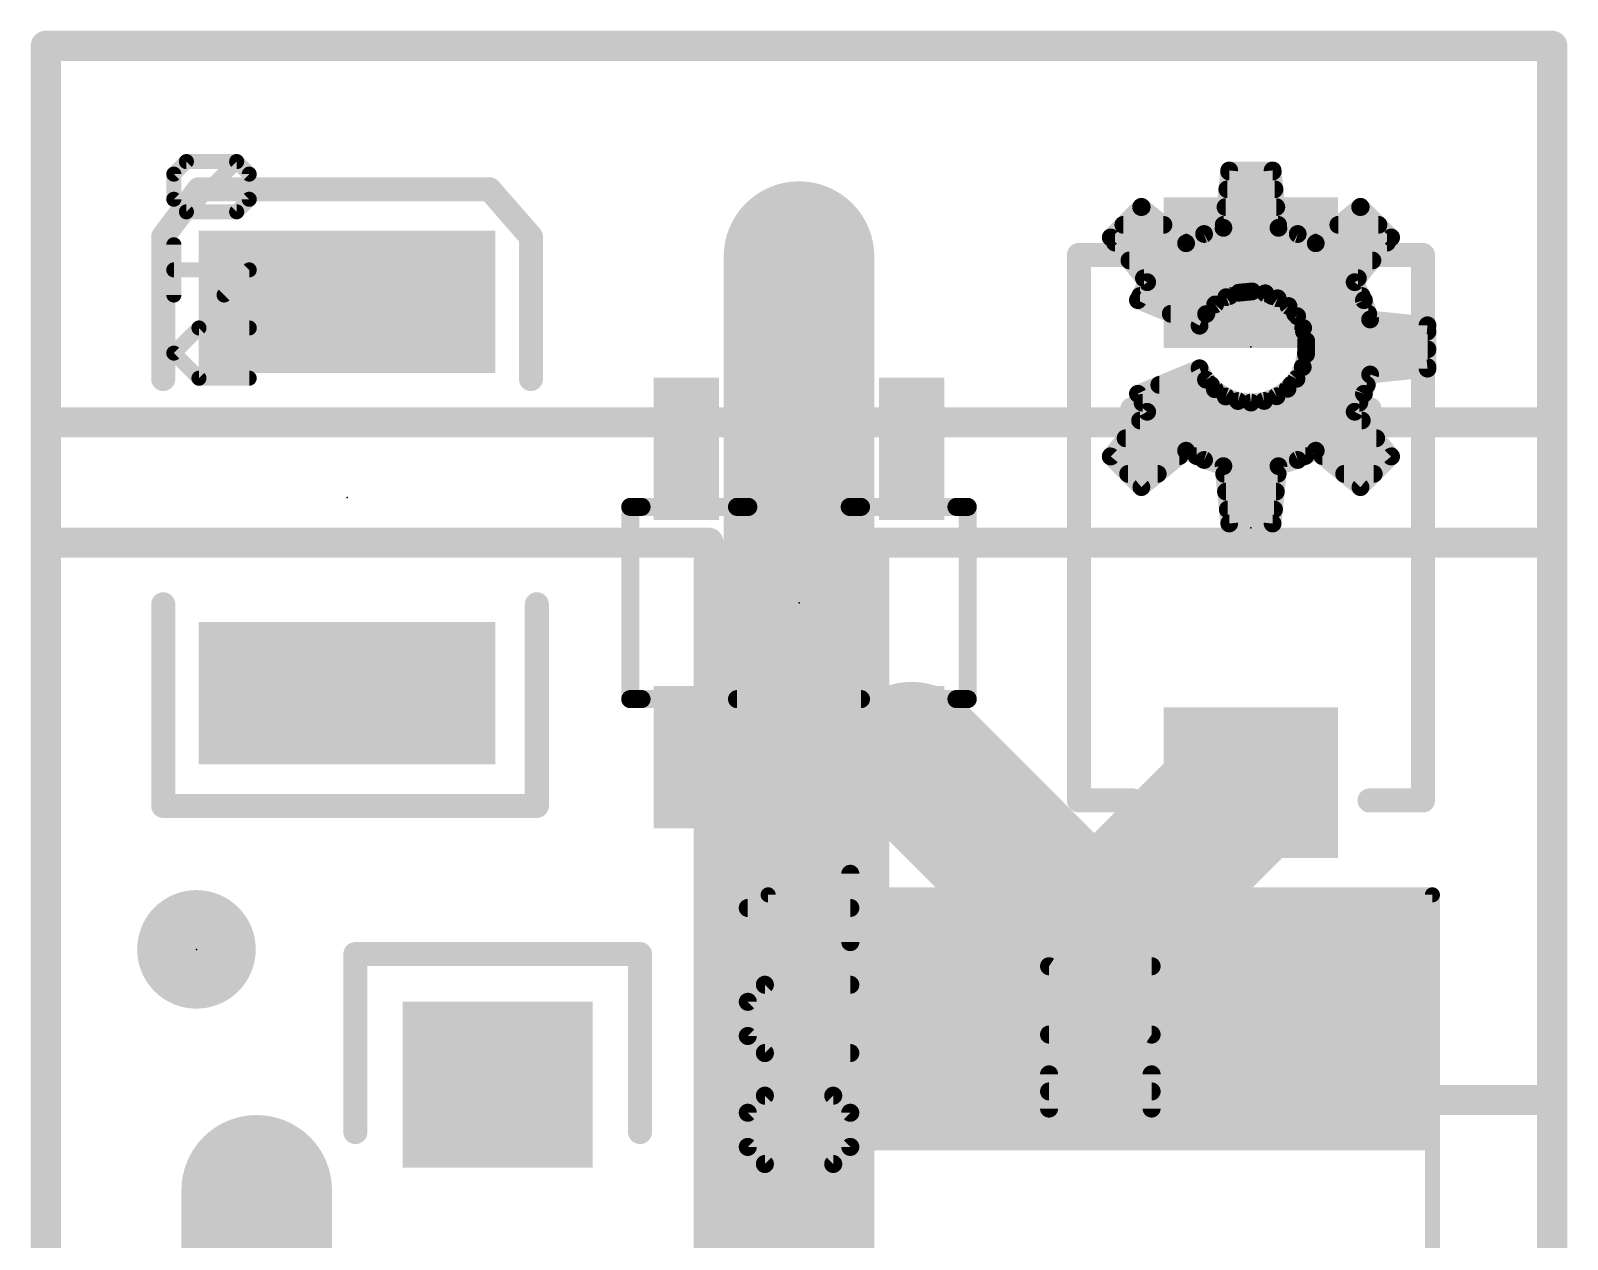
# Model space of a CAD drawing. Extents: x -119 to 13, y -18 to 17.
# Drawn here: x -0.13 to 12.83, y 6.45 to 16.64 of the extents above; entities that cross this region are included whole.
import ezdxf

# ---------------------------------------------------------------- set-up
doc = ezdxf.new("R2010")
doc.units = 0
for name, color, linetype in [('1', 12, 'CONTINUOUS'), ('16', 132, 'CONTINUOUS'), ('18', 110, 'CONTINUOUS'), ('20', 53, 'CONTINUOUS'), ('21', 53, 'CONTINUOUS'), ('22', 53, 'CONTINUOUS'), ('23', 53, 'CONTINUOUS'), ('24', 53, 'CONTINUOUS'), ('51', 53, 'CONTINUOUS')]:
    doc.layers.add(name, color=color, linetype=linetype)

# ---------------------------------------------------------------- blocks, each defined once
blk = doc.blocks.new('RECT')
blk.add_solid([(-0.5, -0.5), (0.5, -0.5), (-0.5, 0.5), (0.5, 0.5)])
blk = doc.blocks.new('PIE')
at = {"const_width": 0.5}
blk.add_lwpolyline([(0, -0.25, 1), (0, 0.25, 1), (0, -0.25)], format="xyb", dxfattribs=at)
blk = doc.blocks.new('ROUNDV')
at = {"const_width": 0.5}
blk.add_lwpolyline([(0, -0.25, 1), (0, 0.25, 1), (0, -0.25)], format="xyb", dxfattribs=at)

msp = doc.modelspace()

# ---------------------------------------------------------------- linework, layer by layer
at = {"layer": '1'}
for points, const_width in [([(12.7, 16.51), (0, 16.51)], 0.254), ([(0, 16.51), (0, 13.335)], 0.254), ([(12.7, 13.335), (12.7, 16.51)], 0.254), ([(0, 13.335), (12.7, 13.335)], 0.254), ([(0, 12.319), (5.588, 12.319)], 0.254), ([(0, 0.254), (0, 12.319)], 0.254), ([(5.588, 12.319), (5.588, 0.254)], 0.254), ([(6.985, 12.319), (12.7, 12.319)], 0.254), ([(6.985, 7.62), (6.985, 12.319)], 0.254), ([(12.7, 12.319), (12.7, 7.62)], 0.254), ([(8.89, 8.9209), (7.3, 10.5109)], 1.27), ([(8.89, 9.026), (10.16, 10.296)], 1.27), ([(8.89, 8.27), (8.89, 9.026)], 1.27), ([(8.89, 8.27), (8.89, 8.9209)], 1.27), ([(12.7, 7.62), (6.985, 7.62)], 0.254), ([(1.778, 2.032), (1.778, 6.858)], 1.27)]:
    msp.add_lwpolyline(points, dxfattribs=dict(at, const_width=const_width))
for points, const_width in [([(0, 16.5735, 1), (0, 16.4465)], 0.127), ([(0.0635, 16.51, 1), (-0.0635, 16.51)], 0.127), ([(12.7635, 16.51, 1), (12.6365, 16.51)], 0.127), ([(12.7, 16.4465, 1), (12.7, 16.5735)], 0.127), ([(0, 13.3985, 1), (0, 13.2715)], 0.127), ([(-0.0635, 13.335, 1), (0.0635, 13.335)], 0.127), ([(12.6365, 13.335, 1), (12.7635, 13.335)], 0.127), ([(12.7, 13.2715, 1), (12.7, 13.3985)], 0.127), ([(0, 12.3825, 1), (0, 12.2555)], 0.127), ([(0.0635, 12.319, 1), (-0.0635, 12.319)], 0.127), ([(5.6515, 12.319, 1), (5.5245, 12.319)], 0.127), ([(5.588, 12.2555, 1), (5.588, 12.3825)], 0.127), ([(6.985, 12.3825, 1), (6.985, 12.2555)], 0.127), ([(7.0485, 12.319, 1), (6.9215, 12.319)], 0.127), ([(12.7635, 12.319, 1), (12.6365, 12.319)], 0.127), ([(12.7, 12.2555, 1), (12.7, 12.3825)], 0.127), ([(7.5245, 10.7354, 1), (7.0755, 10.2864)], 0.635), ([(10.3845, 10.0715, 1), (9.9355, 10.5205)], 0.635), ([(9.2075, 9.026, 1), (8.5725, 9.026)], 0.635), ([(8.6655, 9.2505, 1), (9.1145, 8.8015)], 0.635), ([(9.2075, 8.9209, 1), (8.5725, 8.9209)], 0.635), ([(8.6655, 8.6964, 1), (9.1145, 9.1454)], 0.635), ([(8.5725, 8.27, 1), (9.2075, 8.27)], 0.635), ([(8.5725, 8.27, 1), (9.2075, 8.27)], 0.635), ([(6.985, 7.6835, 1), (6.985, 7.5565)], 0.127), ([(6.9215, 7.62, 1), (7.0485, 7.62)], 0.127), ([(12.6365, 7.62, 1), (12.7635, 7.62)], 0.127), ([(12.7, 7.5565, 1), (12.7, 7.6835)], 0.127), ([(2.0955, 6.858, 1), (1.4605, 6.858)], 0.635)]:
    msp.add_lwpolyline(points, format="xyb", dxfattribs=dict(at, const_width=const_width))
at = {"layer": '16'}
for points, const_width in [([(0, 0), (0, 16.51)], 0.254), ([(0, 16.51), (12.7, 16.51)], 0.254), ([(12.7, 16.51), (12.7, 0)], 0.254), ([(1.1854, 15.5335), (1.0795, 15.4276)], 0.127), ([(1.6091, 15.5335), (1.1854, 15.5335)], 0.127), ([(1.1854, 15.1099), (1.6091, 15.5335)], 0.127), ([(1.715, 15.4276), (1.6091, 15.5335)], 0.127), ([(1.0795, 15.4276), (1.0795, 15.2158)], 0.127), ([(1.715, 15.2158), (1.715, 15.4276)], 0.127), ([(6.35, 1.27), (6.35, 14.732)], 1.27), ([(1.0795, 15.2158), (1.1854, 15.1099)], 0.127), ([(1.1854, 15.1099), (1.6091, 15.1099)], 0.127), ([(1.6091, 15.1099), (1.715, 15.2158)], 0.127), ([(1.0795, 14.4082), (1.0795, 14.8319)], 0.127), ([(1.715, 14.6201), (1.0795, 14.6201)], 0.127), ([(1.5032, 14.4082), (1.715, 14.6201)], 0.127), ([(1.0795, 13.9184), (1.2913, 14.1303)], 0.127), ([(1.2913, 14.1303), (1.715, 14.1303)], 0.127), ([(1.2913, 13.7066), (1.0795, 13.9184)], 0.127), ([(1.715, 13.7066), (1.2913, 13.7066)], 0.127)]:
    msp.add_lwpolyline(points, dxfattribs=dict(at, const_width=const_width))
for points, const_width in [([(0.0635, 16.51, 1), (-0.0635, 16.51)], 0.127), ([(0, 16.5735, 1), (0, 16.4465)], 0.127), ([(12.7635, 16.51, 1), (12.6365, 16.51)], 0.127), ([(12.7, 16.4465, 1), (12.7, 16.5735)], 0.127), ([(1.1854, 15.5653, 1), (1.1854, 15.5018)], 0.0635), ([(1.2079, 15.5111, 1), (1.163, 15.556)], 0.0635), ([(1.6316, 15.556, 1), (1.5867, 15.5111)], 0.0635), ([(1.6316, 15.5111, 1), (1.5867, 15.556)], 0.0635), ([(1.6091, 15.5018, 1), (1.6091, 15.5653)], 0.0635), ([(1.057, 15.4501, 1), (1.102, 15.4052)], 0.0635), ([(1.1113, 15.4276, 1), (1.0478, 15.4276)], 0.0635), ([(1.7468, 15.4276, 1), (1.6833, 15.4276)], 0.0635), ([(1.6926, 15.4052, 1), (1.7375, 15.4501)], 0.0635), ([(6.6675, 14.732, 1), (6.0325, 14.732)], 0.635), ([(1.102, 15.2382, 1), (1.057, 15.1933)], 0.0635), ([(1.0478, 15.2158, 1), (1.1113, 15.2158)], 0.0635), ([(1.1854, 15.1416, 1), (1.1854, 15.0781)], 0.0635), ([(1.163, 15.1323, 1), (1.2079, 15.0874)], 0.0635), ([(1.163, 15.0874, 1), (1.2079, 15.1323)], 0.0635), ([(1.5867, 15.1323, 1), (1.6316, 15.0874)], 0.0635), ([(1.6091, 15.0781, 1), (1.6091, 15.1416)], 0.0635), ([(1.6833, 15.2158, 1), (1.7468, 15.2158)], 0.0635), ([(1.7375, 15.1933, 1), (1.6926, 15.2382)], 0.0635), ([(1.1113, 14.8319, 1), (1.0478, 14.8319)], 0.0635), ([(1.0795, 14.6518, 1), (1.0795, 14.5883)], 0.0635), ([(1.7375, 14.5976, 1), (1.6926, 14.6425)], 0.0635), ([(1.715, 14.5883, 1), (1.715, 14.6518)], 0.0635), ([(1.0478, 14.4082, 1), (1.1113, 14.4082)], 0.0635), ([(1.4807, 14.4307, 1), (1.5256, 14.3858)], 0.0635), ([(1.2913, 14.162, 1), (1.2913, 14.0985)], 0.0635), ([(1.3138, 14.1078, 1), (1.2689, 14.1527)], 0.0635), ([(1.715, 14.0985, 1), (1.715, 14.162)], 0.0635), ([(1.102, 13.9409, 1), (1.057, 13.896)], 0.0635), ([(1.057, 13.9409, 1), (1.102, 13.896)], 0.0635), ([(1.2913, 13.7383, 1), (1.2913, 13.6748)], 0.0635), ([(1.2689, 13.6841, 1), (1.3138, 13.729)], 0.0635), ([(1.715, 13.6748, 1), (1.715, 13.7383)], 0.0635)]:
    msp.add_lwpolyline(points, format="xyb", dxfattribs=dict(at, const_width=const_width))
at = {"layer": '20', "const_width": 0.254}
for points in [[(12.7, 16.51), (0, 16.51)], [(0, 16.51), (0, 0)], [(12.7, 0), (12.7, 16.51)]]:
    msp.add_lwpolyline(points, dxfattribs=at)
at = {"layer": '20', "const_width": 0.127}
for points in [[(0, 16.5735, 1), (0, 16.4465)], [(0.0635, 16.51, 1), (-0.0635, 16.51)], [(12.7635, 16.51, 1), (12.6365, 16.51)], [(12.7, 16.4465, 1), (12.7, 16.5735)]]:
    msp.add_lwpolyline(points, format="xyb", dxfattribs=at)
at = {"layer": '21'}
for points, const_width in [([(1.29, 15.3), (0.99, 14.9)], 0.2032), ([(3.74, 15.3), (1.29, 15.3)], 0.2032), ([(4.09, 14.9), (3.74, 15.3)], 0.2032), ([(0.99, 14.9), (0.99, 13.7)], 0.2032), ([(4.09, 13.7), (4.09, 14.9)], 0.2032), ([(8.71, 10.146), (8.71, 14.746)], 0.2032), ([(8.71, 14.746), (9.16, 14.746)], 0.2032), ([(11.16, 14.746), (11.61, 14.746)], 0.2032), ([(11.61, 14.746), (11.61, 10.146)], 0.2032), ([(9.16, 13.446), (11.16, 13.446)], 0.2032), ([(4.9276, 11.0006), (4.9276, 12.6214)], 0.1524), ([(4.9276, 12.6214), (5.0224, 12.6214)], 0.1524), ([(5.8276, 12.6214), (5.9224, 12.6214)], 0.1524), ([(6.7776, 12.6214), (6.8724, 12.6214)], 0.1524), ([(7.6776, 12.6214), (7.7724, 12.6214)], 0.1524), ([(7.7724, 12.6214), (7.7724, 11.0006)], 0.1524), ([(0.99, 10.1), (0.99, 11.8)], 0.2032), ([(4.14, 11.8), (4.14, 10.1)], 0.2032), ([(5.0224, 11.0006), (4.9276, 11.0006)], 0.1524), ([(6.8724, 11.0006), (5.8276, 11.0006)], 0.1524), ([(7.7724, 11.0006), (7.6776, 11.0006)], 0.1524), ([(9.16, 10.146), (8.71, 10.146)], 0.2032), ([(11.61, 10.146), (11.16, 10.146)], 0.2032), ([(4.14, 10.1), (0.99, 10.1)], 0.2032), ([(2.61, 7.35), (2.61, 8.85)], 0.2032), ([(2.61, 8.85), (5.01, 8.85)], 0.2032), ([(5.01, 8.85), (5.01, 7.35)], 0.2032)]:
    msp.add_lwpolyline(points, dxfattribs=dict(at, const_width=const_width))
for points, const_width in [([(1.29, 15.3508, 1), (1.29, 15.2492)], 0.1016), ([(1.3306, 15.2695, 1), (1.2494, 15.3305)], 0.1016), ([(3.7782, 15.3335, 1), (3.7018, 15.2665)], 0.1016), ([(3.74, 15.2492, 1), (3.74, 15.3508)], 0.1016), ([(1.0408, 14.9, 1), (0.9392, 14.9)], 0.1016), ([(0.9494, 14.9305, 1), (1.0306, 14.8695)], 0.1016), ([(4.1408, 14.9, 1), (4.0392, 14.9)], 0.1016), ([(4.0518, 14.8665, 1), (4.1282, 14.9335)], 0.1016), ([(8.7608, 14.746, 1), (8.6592, 14.746)], 0.1016), ([(8.71, 14.7968, 1), (8.71, 14.6952)], 0.1016), ([(9.16, 14.6952, 1), (9.16, 14.7968)], 0.1016), ([(11.16, 14.7968, 1), (11.16, 14.6952)], 0.1016), ([(11.6608, 14.746, 1), (11.5592, 14.746)], 0.1016), ([(11.61, 14.6952, 1), (11.61, 14.7968)], 0.1016), ([(0.9392, 13.7, 1), (1.0408, 13.7)], 0.1016), ([(4.0392, 13.7, 1), (4.1408, 13.7)], 0.1016), ([(9.16, 13.4968, 1), (9.16, 13.3952)], 0.1016), ([(11.16, 13.3952, 1), (11.16, 13.4968)], 0.1016), ([(4.9657, 12.6214, 1), (4.8895, 12.6214)], 0.0762), ([(4.9276, 12.6595, 1), (4.9276, 12.5833)], 0.0762), ([(5.0224, 12.5833, 1), (5.0224, 12.6595)], 0.0762), ([(5.8276, 12.6595, 1), (5.8276, 12.5833)], 0.0762), ([(5.9224, 12.5833, 1), (5.9224, 12.6595)], 0.0762), ([(6.7776, 12.6595, 1), (6.7776, 12.5833)], 0.0762), ([(6.8724, 12.5833, 1), (6.8724, 12.6595)], 0.0762), ([(7.6776, 12.6595, 1), (7.6776, 12.5833)], 0.0762), ([(7.8105, 12.6214, 1), (7.7343, 12.6214)], 0.0762), ([(7.7724, 12.5833, 1), (7.7724, 12.6595)], 0.0762), ([(1.0408, 11.8, 1), (0.9392, 11.8)], 0.1016), ([(4.1908, 11.8, 1), (4.0892, 11.8)], 0.1016), ([(4.9276, 11.0387, 1), (4.9276, 10.9625)], 0.0762), ([(4.8895, 11.0006, 1), (4.9657, 11.0006)], 0.0762), ([(5.0224, 10.9625, 1), (5.0224, 11.0387)], 0.0762), ([(5.8276, 11.0387, 1), (5.8276, 10.9625)], 0.0762), ([(6.8724, 10.9625, 1), (6.8724, 11.0387)], 0.0762), ([(7.6776, 11.0387, 1), (7.6776, 10.9625)], 0.0762), ([(7.7343, 11.0006, 1), (7.8105, 11.0006)], 0.0762), ([(7.7724, 10.9625, 1), (7.7724, 11.0387)], 0.0762), ([(8.71, 10.1968, 1), (8.71, 10.0952)], 0.1016), ([(9.16, 10.0952, 1), (9.16, 10.1968)], 0.1016), ([(11.16, 10.1968, 1), (11.16, 10.0952)], 0.1016), ([(11.61, 10.0952, 1), (11.61, 10.1968)], 0.1016), ([(0.99, 10.1508, 1), (0.99, 10.0492)], 0.1016), ([(0.9392, 10.1, 1), (1.0408, 10.1)], 0.1016), ([(4.0892, 10.1, 1), (4.1908, 10.1)], 0.1016), ([(4.14, 10.0492, 1), (4.14, 10.1508)], 0.1016), ([(8.6592, 10.146, 1), (8.7608, 10.146)], 0.1016), ([(11.5592, 10.146, 1), (11.6608, 10.146)], 0.1016), ([(2.6608, 8.85, 1), (2.5592, 8.85)], 0.1016), ([(2.61, 8.9008, 1), (2.61, 8.7992)], 0.1016), ([(5.0608, 8.85, 1), (4.9592, 8.85)], 0.1016), ([(5.01, 8.7992, 1), (5.01, 8.9008)], 0.1016), ([(2.5592, 7.35, 1), (2.6608, 7.35)], 0.1016), ([(4.9592, 7.35, 1), (5.0608, 7.35)], 0.1016)]:
    msp.add_lwpolyline(points, format="xyb", dxfattribs=dict(at, const_width=const_width))
at = {"layer": '22'}
for points, const_width in [([(9.928, 14.9749), (9.9772, 15.4588)], 0.15), ([(9.9763, 15.45), (10.3437, 15.45)], 0.15), ([(9.9772, 15.4588), (10.3428, 15.4588)], 0.15), ([(10.3428, 15.4588), (10.392, 14.9749)], 0.15), ([(9.9611, 15.3), (10.3589, 15.3)], 0.15), ([(8.978, 14.8935), (9.2365, 15.152)], 0.15), ([(9.2345, 15.15), (9.239, 15.15)], 0.15), ([(9.2365, 15.152), (9.6135, 14.8446)], 0.15), ([(9.9458, 15.15), (10.3742, 15.15)], 0.15), ([(10.7065, 14.8446), (11.0835, 15.152)], 0.15), ([(11.081, 15.15), (11.0855, 15.15)], 0.15), ([(11.0835, 15.152), (11.342, 14.8935)], 0.15), ([(9.0845, 15), (9.4229, 15)], 0.15), ([(9.7653, 14.9228), (9.928, 14.9749)], 0.15), ([(9.9306, 15), (10.3894, 15)], 0.15), ([(10.392, 14.9749), (10.5547, 14.9228)], 0.15), ([(10.8971, 15), (11.2355, 15)], 0.15), ([(9.2854, 14.5165), (8.978, 14.8935)], 0.15), ([(9.0135, 14.85), (9.6069, 14.85)], 0.15), ([(9.6135, 14.8446), (9.7653, 14.9228)], 0.15), ([(9.624, 14.85), (10.696, 14.85)], 0.15), ([(10.5547, 14.9228), (10.7065, 14.8446)], 0.15), ([(10.7131, 14.85), (11.3065, 14.85)], 0.15), ([(11.342, 14.8935), (11.0346, 14.5165)], 0.15), ([(9.1358, 14.7), (11.1842, 14.7)], 0.15), ([(9.2072, 14.3647), (9.2854, 14.5165)], 0.15), ([(9.2581, 14.55), (11.0619, 14.55)], 0.15), ([(10.1702, 14.4385), (10.0585, 14.4276)], 0.15), ([(10.2813, 14.4227), (10.1702, 14.4385)], 0.15), ([(11.0346, 14.5165), (11.1128, 14.3647)], 0.15), ([(9.7269, 14.1494), (9.2072, 14.3647)], 0.15), ([(9.2254, 14.4), (9.9801, 14.4)], 0.15), ([(9.8587, 14.329), (9.782, 14.2472)], 0.15), ([(9.9527, 14.3903), (9.8587, 14.329)], 0.15), ([(10.0585, 14.4276), (9.9527, 14.3903)], 0.15), ([(10.3854, 14.3809), (10.2813, 14.4227)], 0.15), ([(10.3377, 14.4), (11.0946, 14.4)], 0.15), ([(10.4766, 14.3155), (10.3854, 14.3809)], 0.15), ([(10.5496, 14.2303), (10.4766, 14.3155)], 0.15), ([(11.1128, 14.3647), (11.1649, 14.202)], 0.15), ([(9.4841, 14.25), (9.7846, 14.25)], 0.15), ([(9.782, 14.2472), (9.7269, 14.1494)], 0.15), ([(10.5328, 14.25), (11.1495, 14.25)], 0.15), ([(10.6004, 14.1302), (10.5496, 14.2303)], 0.15), ([(11.1649, 14.202), (11.6488, 14.1528)], 0.15), ([(10.6258, 14.021), (10.6004, 14.1302)], 0.15), ([(10.6074, 14.1), (11.6488, 14.1)], 0.15), ([(11.6488, 14.1528), (11.6488, 13.7872)], 0.15), ([(10.6246, 13.9088), (10.6258, 14.021)], 0.15), ([(10.6251, 13.95), (11.6488, 13.95)], 0.15), ([(9.2072, 13.5753), (9.7269, 13.7906)], 0.15), ([(9.7269, 13.7906), (9.7807, 13.6944)], 0.15), ([(10.5439, 13.7011), (10.5968, 13.8001)], 0.15), ([(10.5967, 13.8), (11.6488, 13.8)], 0.15), ([(10.5968, 13.8001), (10.6246, 13.9088)], 0.15), ([(11.6488, 13.7872), (11.1649, 13.738)], 0.15), ([(9.7807, 13.6944), (9.8555, 13.6135)], 0.15), ([(10.469, 13.6176), (10.5439, 13.7011)], 0.15), ([(11.1649, 13.738), (11.1128, 13.5753)], 0.15), ([(9.2854, 13.4235), (9.2072, 13.5753)], 0.15), ([(9.3875, 13.65), (9.8218, 13.65)], 0.15), ([(9.8555, 13.6135), (9.9472, 13.5523)], 0.15), ([(9.9472, 13.5523), (10.0506, 13.5141)], 0.15), ([(10.2714, 13.5147), (10.3764, 13.5542)], 0.15), ([(10.3764, 13.5542), (10.469, 13.6176)], 0.15), ([(10.4981, 13.65), (11.1367, 13.65)], 0.15), ([(11.1128, 13.5753), (11.0346, 13.4235)], 0.15), ([(8.978, 13.0465), (9.2854, 13.4235)], 0.15), ([(9.246, 13.5), (11.074, 13.5)], 0.15), ([(10.0506, 13.5141), (10.16, 13.5012)], 0.15), ([(10.16, 13.5012), (10.2714, 13.5147)], 0.15), ([(11.0346, 13.4235), (11.342, 13.0465)], 0.15), ([(9.2255, 13.35), (11.0945, 13.35)], 0.15), ([(9.1032, 13.2), (11.2168, 13.2)], 0.15), ([(9.2365, 12.788), (8.978, 13.0465)], 0.15), ([(8.9809, 13.05), (9.5578, 13.05)], 0.15), ([(9.6135, 13.0954), (9.2365, 12.788)], 0.15), ([(9.7653, 13.0172), (9.6135, 13.0954)], 0.15), ([(9.7016, 13.05), (10.6184, 13.05)], 0.15), ([(9.928, 12.9651), (9.7653, 13.0172)], 0.15), ([(10.5547, 13.0172), (10.392, 12.9651)], 0.15), ([(10.7065, 13.0954), (10.5547, 13.0172)], 0.15), ([(11.0835, 12.788), (10.7065, 13.0954)], 0.15), ([(10.7622, 13.05), (11.3391, 13.05)], 0.15), ([(11.342, 13.0465), (11.0835, 12.788)], 0.15), ([(9.1245, 12.9), (9.3739, 12.9)], 0.15), ([(9.9772, 12.4812), (9.928, 12.9651)], 0.15), ([(9.9346, 12.9), (10.3854, 12.9)], 0.15), ([(10.392, 12.9651), (10.3428, 12.4812)], 0.15), ([(10.9461, 12.9), (11.1955, 12.9)], 0.15), ([(9.9499, 12.75), (10.3701, 12.75)], 0.15), ([(9.9651, 12.6), (10.3549, 12.6)], 0.15), ([(10.3428, 12.4812), (9.9772, 12.4812)], 0.15), ([(6.7825, 8.9511), (6.7825, 9.5273)], 0.1524), ([(5.9182, 9.2392), (6.7825, 9.2392)], 0.1524), ([(9.3225, 8.1715), (8.4582, 8.7477)], 0.1524), ([(8.4582, 8.7477), (9.3225, 8.7477)], 0.1524), ([(5.9182, 8.4477), (6.0623, 8.5918)], 0.1524), ([(6.0623, 8.5918), (6.7825, 8.5918)], 0.1524), ([(5.9182, 8.1596), (5.9182, 8.4477)], 0.1524), ([(6.0623, 8.0156), (5.9182, 8.1596)], 0.1524), ([(8.4582, 8.1715), (9.3225, 8.1715)], 0.1524), ([(6.7825, 8.0156), (6.0623, 8.0156)], 0.1524), ([(8.4582, 7.5478), (8.4582, 7.8359)], 0.1524), ([(9.3225, 7.5478), (9.3225, 7.8359)], 0.1524), ([(5.9182, 7.5122), (6.0623, 7.6563)], 0.1524), ([(6.0623, 7.6563), (6.6385, 7.6563)], 0.1524), ([(6.6385, 7.6563), (6.7825, 7.5122)], 0.1524), ([(8.4582, 7.6919), (9.3225, 7.6919)], 0.1524), ([(5.9182, 7.2241), (5.9182, 7.5122)], 0.1524), ([(6.7825, 7.5122), (6.7825, 7.2241)], 0.1524), ([(6.0623, 7.08), (5.9182, 7.2241)], 0.1524), ([(6.7825, 7.2241), (6.6385, 7.08)], 0.1524), ([(6.6385, 7.08), (6.0623, 7.08)], 0.1524)]:
    msp.add_lwpolyline(points, dxfattribs=dict(at, const_width=const_width))
for points, const_width in [([(9.9763, 15.4875, 1), (9.9763, 15.4125)], 0.075), ([(9.9772, 15.4963, 1), (9.9772, 15.4213)], 0.075), ([(10.0145, 15.455, 1), (9.9399, 15.4626)], 0.075), ([(10.3801, 15.4626, 1), (10.3055, 15.455)], 0.075), ([(10.3428, 15.4213, 1), (10.3428, 15.4963)], 0.075), ([(10.3437, 15.4125, 1), (10.3437, 15.4875)], 0.075), ([(9.9611, 15.3375, 1), (9.9611, 15.2625)], 0.075), ([(10.3589, 15.2625, 1), (10.3589, 15.3375)], 0.075), ([(9.2345, 15.1875, 1), (9.2345, 15.1125)], 0.075), ([(9.2602, 15.1811, 1), (9.2128, 15.1229)], 0.075), ([(9.263, 15.1255, 1), (9.21, 15.1785)], 0.075), ([(9.239, 15.1125, 1), (9.239, 15.1875)], 0.075), ([(9.9458, 15.1875, 1), (9.9458, 15.1125)], 0.075), ([(10.3742, 15.1125, 1), (10.3742, 15.1875)], 0.075), ([(11.081, 15.1875, 1), (11.081, 15.1125)], 0.075), ([(11.11, 15.1785, 1), (11.057, 15.1255)], 0.075), ([(11.1072, 15.1229, 1), (11.0598, 15.1811)], 0.075), ([(11.0855, 15.1125, 1), (11.0855, 15.1875)], 0.075), ([(9.0845, 15.0375, 1), (9.0845, 14.9625)], 0.075), ([(9.4229, 14.9625, 1), (9.4229, 15.0375)], 0.075), ([(9.9306, 15.0375, 1), (9.9306, 14.9625)], 0.075), ([(9.9394, 14.9392, 1), (9.9166, 15.0106)], 0.075), ([(10.4034, 15.0106, 1), (10.3806, 14.9392)], 0.075), ([(10.3894, 14.9625, 1), (10.3894, 15.0375)], 0.075), ([(10.8971, 15.0375, 1), (10.8971, 14.9625)], 0.075), ([(11.2355, 14.9625, 1), (11.2355, 15.0375)], 0.075), ([(9.0071, 14.9172, 1), (8.9489, 14.8698)], 0.075), ([(8.9515, 14.92, 1), (9.0045, 14.867)], 0.075), ([(9.0135, 14.8875, 1), (9.0135, 14.8125)], 0.075), ([(9.5963, 14.8779, 1), (9.6307, 14.8113)], 0.075), ([(9.624, 14.8875, 1), (9.624, 14.8125)], 0.075), ([(9.5898, 14.8155, 1), (9.6372, 14.8737)], 0.075), ([(9.6069, 14.8125, 1), (9.6069, 14.8875)], 0.075), ([(9.7539, 14.9585, 1), (9.7768, 14.8871)], 0.075), ([(9.7825, 14.8895, 1), (9.7482, 14.9562)], 0.075), ([(9.8907, 14.9787, 1), (9.9653, 14.9711)], 0.075), ([(10.3547, 14.9711, 1), (10.4293, 14.9787)], 0.075), ([(10.5718, 14.9562, 1), (10.5375, 14.8895)], 0.075), ([(10.5432, 14.8871, 1), (10.5661, 14.9585)], 0.075), ([(10.6828, 14.8737, 1), (10.7302, 14.8155)], 0.075), ([(10.7131, 14.8875, 1), (10.7131, 14.8125)], 0.075), ([(10.6893, 14.8113, 1), (10.7237, 14.8779)], 0.075), ([(10.696, 14.8125, 1), (10.696, 14.8875)], 0.075), ([(11.3065, 14.8125, 1), (11.3065, 14.8875)], 0.075), ([(11.3711, 14.8698, 1), (11.3129, 14.9172)], 0.075), ([(11.3155, 14.867, 1), (11.3685, 14.92)], 0.075), ([(9.1358, 14.7375, 1), (9.1358, 14.6625)], 0.075), ([(11.1842, 14.6625, 1), (11.1842, 14.7375)], 0.075), ([(9.2581, 14.5875, 1), (9.2581, 14.5125)], 0.075), ([(9.3187, 14.4993, 1), (9.2521, 14.5337)], 0.075), ([(9.2563, 14.4928, 1), (9.3145, 14.5402)], 0.075), ([(10.1755, 14.4757, 1), (10.1649, 14.4014)], 0.075), ([(10.1738, 14.4012, 1), (10.1665, 14.4759)], 0.075), ([(11.0679, 14.5337, 1), (11.0013, 14.4993)], 0.075), ([(11.0055, 14.5402, 1), (11.0637, 14.4928)], 0.075), ([(11.0619, 14.5125, 1), (11.0619, 14.5875)], 0.075), ([(9.2216, 14.3993, 1), (9.1928, 14.3301)], 0.075), ([(9.1739, 14.3819, 1), (9.2405, 14.3475)], 0.075), ([(9.2254, 14.4375, 1), (9.2254, 14.3625)], 0.075), ([(9.8382, 14.3605, 1), (9.8792, 14.2976)], 0.075), ([(9.886, 14.3034, 1), (9.8313, 14.3547)], 0.075), ([(9.9402, 14.4257, 1), (9.9651, 14.355)], 0.075), ([(9.9731, 14.3589, 1), (9.9322, 14.4218)], 0.075), ([(9.9801, 14.3625, 1), (9.9801, 14.4375)], 0.075), ([(10.0548, 14.4649, 1), (10.0622, 14.3902)], 0.075), ([(10.071, 14.3922, 1), (10.0461, 14.4629)], 0.075), ([(10.2952, 14.4575, 1), (10.2673, 14.3879)], 0.075), ([(10.276, 14.3855, 1), (10.2866, 14.4598)], 0.075), ([(10.3377, 14.4375, 1), (10.3377, 14.3625)], 0.075), ([(10.4072, 14.4113, 1), (10.3635, 14.3504)], 0.075), ([(10.3714, 14.3461, 1), (10.3994, 14.4156)], 0.075), ([(10.505, 14.3399, 1), (10.4481, 14.2911)], 0.075), ([(10.4547, 14.285, 1), (10.4984, 14.346)], 0.075), ([(11.1485, 14.3761, 1), (11.0771, 14.3532)], 0.075), ([(11.0795, 14.3475, 1), (11.1462, 14.3818)], 0.075), ([(11.0946, 14.3625, 1), (11.0946, 14.4375)], 0.075), ([(9.4841, 14.2875, 1), (9.4841, 14.2125)], 0.075), ([(9.7546, 14.2728, 1), (9.8093, 14.2215)], 0.075), ([(9.8146, 14.2288, 1), (9.7493, 14.2656)], 0.075), ([(9.7846, 14.2125, 1), (9.7846, 14.2875)], 0.075), ([(10.5328, 14.2875, 1), (10.5328, 14.2125)], 0.075), ([(10.5831, 14.2473, 1), (10.5162, 14.2134)], 0.075), ([(10.5212, 14.2059, 1), (10.5781, 14.2547)], 0.075), ([(11.1687, 14.2393, 1), (11.1611, 14.1647)], 0.075), ([(11.1292, 14.1906, 1), (11.2006, 14.2134)], 0.075), ([(11.1495, 14.2125, 1), (11.1495, 14.2875)], 0.075), ([(9.6942, 14.1678, 1), (9.7596, 14.131)], 0.075), ([(9.7125, 14.1148, 1), (9.7413, 14.184)], 0.075), ([(10.6369, 14.1388, 1), (10.5638, 14.1217)], 0.075), ([(10.5669, 14.1133, 1), (10.6338, 14.1472)], 0.075), ([(10.6074, 14.1375, 1), (10.6074, 14.0625)], 0.075), ([(11.6863, 14.1528, 1), (11.6113, 14.1528)], 0.075), ([(11.645, 14.1155, 1), (11.6526, 14.1901)], 0.075), ([(11.6488, 14.0625, 1), (11.6488, 14.1375)], 0.075), ([(10.6251, 13.9875, 1), (10.6251, 13.9125)], 0.075), ([(10.6633, 14.0206, 1), (10.5883, 14.0214)], 0.075), ([(10.5893, 14.0125, 1), (10.6624, 14.0295)], 0.075), ([(11.6488, 13.9125, 1), (11.6488, 13.9875)], 0.075), ([(9.7596, 13.8089, 1), (9.6942, 13.7723)], 0.075), ([(9.7413, 13.756, 1), (9.7125, 13.8252)], 0.075), ([(10.5967, 13.8375, 1), (10.5967, 13.7625)], 0.075), ([(10.6298, 13.7824, 1), (10.5637, 13.8178)], 0.075), ([(10.5871, 13.9092, 1), (10.6621, 13.9084)], 0.075), ([(10.6609, 13.8995, 1), (10.5883, 13.9181)], 0.075), ([(11.6526, 13.7499, 1), (11.645, 13.8245)], 0.075), ([(11.6488, 13.7625, 1), (11.6488, 13.8375)], 0.075), ([(9.8083, 13.7199, 1), (9.7532, 13.669)], 0.075), ([(9.748, 13.6761, 1), (9.8135, 13.7128)], 0.075), ([(10.5108, 13.7188, 1), (10.577, 13.6834)], 0.075), ([(10.5718, 13.6761, 1), (10.516, 13.7261)], 0.075), ([(10.5604, 13.8094, 1), (10.6331, 13.7908)], 0.075), ([(11.1611, 13.7753, 1), (11.1687, 13.7007)], 0.075), ([(11.2006, 13.7266, 1), (11.1292, 13.7494)], 0.075), ([(11.6113, 13.7872, 1), (11.6863, 13.7872)], 0.075), ([(9.2405, 13.5925, 1), (9.1739, 13.5581)], 0.075), ([(9.1928, 13.6099, 1), (9.2216, 13.5407)], 0.075), ([(9.3875, 13.6875, 1), (9.3875, 13.6125)], 0.075), ([(9.8764, 13.6447, 1), (9.8347, 13.5823)], 0.075), ([(9.8218, 13.6125, 1), (9.8218, 13.6875)], 0.075), ([(9.828, 13.5881, 1), (9.8831, 13.639)], 0.075), ([(9.9601, 13.5875, 1), (9.9342, 13.5171)], 0.075), ([(9.9263, 13.5211, 1), (9.968, 13.5835)], 0.075), ([(10.3552, 13.5851, 1), (10.3976, 13.5232)], 0.075), ([(10.3896, 13.5191, 1), (10.3632, 13.5893)], 0.075), ([(10.4411, 13.6426, 1), (10.4969, 13.5925)], 0.075), ([(10.4902, 13.5866, 1), (10.4478, 13.6485)], 0.075), ([(10.4981, 13.6875, 1), (10.4981, 13.6125)], 0.075), ([(11.0771, 13.5868, 1), (11.1485, 13.5639)], 0.075), ([(11.1462, 13.5582, 1), (11.0795, 13.5925)], 0.075), ([(11.1367, 13.6125, 1), (11.1367, 13.6875)], 0.075), ([(9.246, 13.5375, 1), (9.246, 13.4625)], 0.075), ([(9.2521, 13.4063, 1), (9.3187, 13.4407)], 0.075), ([(9.3145, 13.3998, 1), (9.2563, 13.4472)], 0.075), ([(10.055, 13.5514, 1), (10.0462, 13.4769)], 0.075), ([(10.0376, 13.479, 1), (10.0635, 13.5493)], 0.075), ([(10.1555, 13.5384, 1), (10.1645, 13.464)], 0.075), ([(10.1556, 13.464, 1), (10.1644, 13.5384)], 0.075), ([(10.2582, 13.5497, 1), (10.2846, 13.4796)], 0.075), ([(10.2759, 13.4774, 1), (10.2669, 13.5519)], 0.075), ([(11.0637, 13.4472, 1), (11.0055, 13.3998)], 0.075), ([(11.0013, 13.4407, 1), (11.0679, 13.4063)], 0.075), ([(11.074, 13.4625, 1), (11.074, 13.5375)], 0.075), ([(9.2255, 13.3875, 1), (9.2255, 13.3125)], 0.075), ([(11.0945, 13.3125, 1), (11.0945, 13.3875)], 0.075), ([(9.1032, 13.2375, 1), (9.1032, 13.1625)], 0.075), ([(11.2168, 13.1625, 1), (11.2168, 13.2375)], 0.075), ([(9.0045, 13.073, 1), (8.9515, 13.02)], 0.075), ([(8.9489, 13.0702, 1), (9.0071, 13.0228)], 0.075), ([(8.9809, 13.0875, 1), (8.9809, 13.0125)], 0.075), ([(9.5578, 13.0125, 1), (9.5578, 13.0875)], 0.075), ([(9.6307, 13.1287, 1), (9.5963, 13.0621)], 0.075), ([(9.6372, 13.0663, 1), (9.5898, 13.1245)], 0.075), ([(9.7016, 13.0875, 1), (9.7016, 13.0125)], 0.075), ([(9.7768, 13.0529, 1), (9.7539, 12.9815)], 0.075), ([(9.7482, 12.9838, 1), (9.7825, 13.0505)], 0.075), ([(10.5375, 13.0505, 1), (10.5718, 12.9838)], 0.075), ([(10.5661, 12.9815, 1), (10.5432, 13.0529)], 0.075), ([(10.6184, 13.0125, 1), (10.6184, 13.0875)], 0.075), ([(10.7302, 13.1245, 1), (10.6828, 13.0663)], 0.075), ([(10.7237, 13.0621, 1), (10.6893, 13.1287)], 0.075), ([(10.7622, 13.0875, 1), (10.7622, 13.0125)], 0.075), ([(11.3129, 13.0228, 1), (11.3711, 13.0702)], 0.075), ([(11.3685, 13.02, 1), (11.3155, 13.073)], 0.075), ([(11.3391, 13.0125, 1), (11.3391, 13.0875)], 0.075), ([(9.1245, 12.9375, 1), (9.1245, 12.8625)], 0.075), ([(9.3739, 12.8625, 1), (9.3739, 12.9375)], 0.075), ([(9.9653, 12.9689, 1), (9.8907, 12.9613)], 0.075), ([(9.9346, 12.9375, 1), (9.9346, 12.8625)], 0.075), ([(9.9166, 12.9294, 1), (9.9394, 13.0008)], 0.075), ([(10.3806, 13.0008, 1), (10.4034, 12.9294)], 0.075), ([(10.4293, 12.9613, 1), (10.3547, 12.9689)], 0.075), ([(10.3854, 12.8625, 1), (10.3854, 12.9375)], 0.075), ([(10.9461, 12.9375, 1), (10.9461, 12.8625)], 0.075), ([(11.1955, 12.8625, 1), (11.1955, 12.9375)], 0.075), ([(9.2128, 12.8171, 1), (9.2602, 12.7589)], 0.075), ([(9.21, 12.7615, 1), (9.263, 12.8145)], 0.075), ([(9.9499, 12.7875, 1), (9.9499, 12.7125)], 0.075), ([(10.3701, 12.7125, 1), (10.3701, 12.7875)], 0.075), ([(11.057, 12.8145, 1), (11.11, 12.7615)], 0.075), ([(11.0598, 12.7589, 1), (11.1072, 12.8171)], 0.075), ([(9.9651, 12.6375, 1), (9.9651, 12.5625)], 0.075), ([(10.3549, 12.5625, 1), (10.3549, 12.6375)], 0.075), ([(9.9772, 12.5187, 1), (9.9772, 12.4437)], 0.075), ([(9.9399, 12.4774, 1), (10.0145, 12.485)], 0.075), ([(10.3055, 12.485, 1), (10.3801, 12.4774)], 0.075), ([(10.3428, 12.4437, 1), (10.3428, 12.5187)], 0.075), ([(6.8206, 9.5273, 1), (6.7444, 9.5273)], 0.0762), ([(5.9182, 9.2773, 1), (5.9182, 9.2011)], 0.0762), ([(6.7825, 9.2011, 1), (6.7825, 9.2773)], 0.0762), ([(6.7444, 8.9511, 1), (6.8206, 8.9511)], 0.0762), ([(8.4793, 8.7794, 1), (8.4371, 8.716)], 0.0762), ([(8.4582, 8.7858, 1), (8.4582, 8.7096)], 0.0762), ([(9.3225, 8.7096, 1), (9.3225, 8.7858)], 0.0762), ([(6.0623, 8.6299, 1), (6.0623, 8.5537)], 0.0762), ([(6.0892, 8.5648, 1), (6.0353, 8.6187)], 0.0762), ([(6.7825, 8.5537, 1), (6.7825, 8.6299)], 0.0762), ([(5.9563, 8.4477, 1), (5.8801, 8.4477)], 0.0762), ([(5.8913, 8.4747, 1), (5.9451, 8.4208)], 0.0762), ([(5.9451, 8.1866, 1), (5.8913, 8.1327)], 0.0762), ([(5.8801, 8.1596, 1), (5.9563, 8.1596)], 0.0762), ([(8.4582, 8.2096, 1), (8.4582, 8.1334)], 0.0762), ([(9.3014, 8.1398, 1), (9.3437, 8.2032)], 0.0762), ([(9.3225, 8.1334, 1), (9.3225, 8.2096)], 0.0762), ([(6.0623, 8.0537, 1), (6.0623, 7.9775)], 0.0762), ([(6.0353, 7.9886, 1), (6.0892, 8.0425)], 0.0762), ([(6.7825, 7.9775, 1), (6.7825, 8.0537)], 0.0762), ([(8.4963, 7.8359, 1), (8.4201, 7.8359)], 0.0762), ([(9.3606, 7.8359, 1), (9.2844, 7.8359)], 0.0762), ([(6.0623, 7.6944, 1), (6.0623, 7.6182)], 0.0762), ([(6.0892, 7.6293, 1), (6.0353, 7.6832)], 0.0762), ([(6.6654, 7.6832, 1), (6.6115, 7.6293)], 0.0762), ([(6.6385, 7.6182, 1), (6.6385, 7.6944)], 0.0762), ([(8.4582, 7.73, 1), (8.4582, 7.6538)], 0.0762), ([(9.3225, 7.6538, 1), (9.3225, 7.73)], 0.0762), ([(5.9563, 7.5122, 1), (5.8801, 7.5122)], 0.0762), ([(5.8913, 7.5391, 1), (5.9451, 7.4853)], 0.0762), ([(6.8206, 7.5122, 1), (6.7444, 7.5122)], 0.0762), ([(6.7556, 7.4853, 1), (6.8095, 7.5391)], 0.0762), ([(8.4201, 7.5478, 1), (8.4963, 7.5478)], 0.0762), ([(9.2844, 7.5478, 1), (9.3606, 7.5478)], 0.0762), ([(5.9451, 7.251, 1), (5.8913, 7.1971)], 0.0762), ([(5.8801, 7.2241, 1), (5.9563, 7.2241)], 0.0762), ([(6.7444, 7.2241, 1), (6.8206, 7.2241)], 0.0762), ([(6.8095, 7.1971, 1), (6.7556, 7.251)], 0.0762), ([(6.0623, 7.1181, 1), (6.0623, 7.0419)], 0.0762), ([(6.0353, 7.0531, 1), (6.0892, 7.107)], 0.0762), ([(6.6115, 7.107, 1), (6.6654, 7.0531)], 0.0762), ([(6.6385, 7.0419, 1), (6.6385, 7.1181)], 0.0762)]:
    msp.add_lwpolyline(points, format="xyb", dxfattribs=dict(at, const_width=const_width))
at = {"layer": '23'}
for p in [(2.54, 12.7), (10.16, 12.446), (6.35, 11.811), (1.27, 8.89)]:
    msp.add_point(p, dxfattribs=at)
at = {"layer": '24'}
msp.add_point((10.16, 13.97), dxfattribs=at)
at = {"layer": '51'}
for points, const_width in [([(4.9276, 12.6214), (7.7724, 12.6214)], 0.1524), ([(7.7724, 11.0006), (4.9276, 11.0006)], 0.1524), ([(11.69, 9.35), (6.09, 9.35)], 0.127), ([(6.09, 9.35), (6.09, 3.37)], 0.127), ([(11.69, 3.37), (11.69, 9.35)], 0.127)]:
    msp.add_lwpolyline(points, dxfattribs=dict(at, const_width=const_width))
for points, const_width in [([(4.9276, 12.6595, 1), (4.9276, 12.5833)], 0.0762), ([(7.7724, 12.5833, 1), (7.7724, 12.6595)], 0.0762), ([(4.9276, 11.0387, 1), (4.9276, 10.9625)], 0.0762), ([(7.7724, 10.9625, 1), (7.7724, 11.0387)], 0.0762), ([(6.09, 9.3818, 1), (6.09, 9.3182)], 0.0635), ([(6.1217, 9.35, 1), (6.0583, 9.35)], 0.0635), ([(11.7218, 9.35, 1), (11.6583, 9.35)], 0.0635), ([(11.69, 9.3182, 1), (11.69, 9.3818)], 0.0635)]:
    msp.add_lwpolyline(points, format="xyb", dxfattribs=dict(at, const_width=const_width))

# ---------------------------------------------------------------- block references
at = {"layer": '1'}
for p, xscale, yscale, rotation in [((10.16, 14.596), 1.27, 1.47, 90), ((2.54, 14.35), 2.5, 1.2, 180), ((5.4, 13.1111), 0.55, 1.2, 180), ((6.35, 13.1111), 0.55, 1.2, 180), ((7.3, 13.1111), 0.55, 1.2, 180), ((2.54, 11.05), 2.5, 1.2, 180), ((5.4, 10.5109), 0.55, 1.2, 180), ((7.3, 10.5109), 0.55, 1.2, 180), ((10.16, 10.296), 1.27, 1.47, 270), ((8.89, 8.27), 5.5, 2.15, 180)]:
    msp.add_blockref('RECT', p, dxfattribs=dict(at, xscale=xscale, yscale=yscale, rotation=rotation))
msp.add_blockref('PIE', (1.27, 8.89), dxfattribs=at)
at = {"layer": '1', "xscale": 1.6, "yscale": 1.4}
msp.add_blockref('RECT', (3.81, 7.75), dxfattribs=at)
at = {"layer": '18', "xscale": 1.27, "yscale": 1.27}
msp.add_blockref('ROUNDV', (6.35, 14.732), dxfattribs=at)
msp.add_blockref('ROUNDV', (6.35, 14.732), dxfattribs=at)
at = {"layer": '51', "xscale": 0.5, "yscale": 0.65, "rotation": 180}
for p in [(5.4, 12.986), (6.35, 12.986), (7.3, 12.986), (5.4, 10.636), (7.3, 10.636)]:
    msp.add_blockref('RECT', p, dxfattribs=at)

doc.saveas('drawing.dxf')
